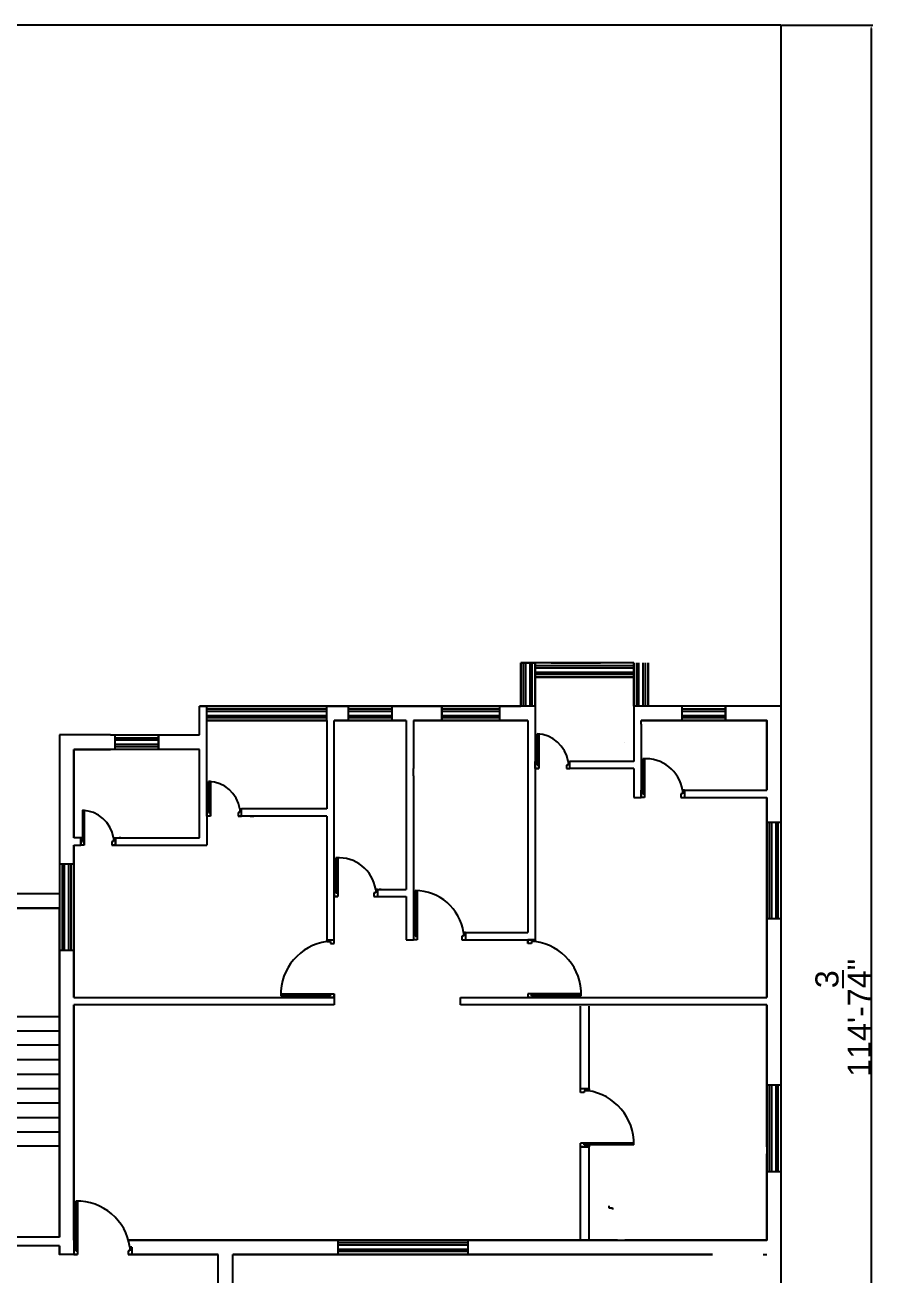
# Model space of a CAD drawing. Header units: inches. Extents: x 7 to 8291, y 3 to 1714.
# Drawn here: x 6344 to 6932, y 818 to 1684 of the extents above; entities that cross this region are included whole.
import ezdxf

# ---------------------------------------------------------------- set-up
doc = ezdxf.new("R2010")
doc.units = ezdxf.units.IN
doc.header["$MEASUREMENT"] = 0
doc.layers.add('doors', color=6, linetype='Continuous')
doc.layers.add('windows', color=40, linetype='Continuous')
doc.styles.get("Standard").update_dxf_attribs({"font": 'arial.ttf'})
doc.dimstyles.new('dim', dxfattribs={"dimtxt": 16, "dimasz": 2.5, "dimexe": 1.25, "dimexo": 0.625, "dimtad": 1, "dimlunit": 4, "dimtxsty": 'Standard', "dimcen": 2.5, "dimadec": 0, "dimazin": 0, "dimtfac": 1, "dimtmove": 0, "dimatfit": 3, "dimfxl": 1, "dimarcsym": 0})

# ---------------------------------------------------------------- blocks, each defined once
blk = doc.blocks.new('*D8')
at = {"color": 0, "lineweight": -2, "transparency": 16777216}
for p, q in [((6868.77, 1683.67), (6931.78, 1683.67)), ((6930.53, 1681.17), (6930.53, 310.3)), ((6868.77, 307.8), (6931.78, 307.8))]:
    blk.add_line(p, q, dxfattribs=at)
at = {"color": 0, "transparency": 16777216}
for points in [[(6930.12, 1681.17), (6930.95, 1681.17), (6930.53, 1683.67)], [(6930.12, 310.3), (6930.95, 310.3), (6930.53, 307.8)]]:
    blk.add_solid(points, dxfattribs=at)
at = {"layer": 'Defpoints', "color": 0, "transparency": 16777216}
for p in [(6868.14, 1683.67), (6868.14, 307.8), (6930.53, 307.8)]:
    blk.add_point(p, dxfattribs=at)
at = {"color": 0, "transparency": 16777216, "insert": (6911.07, 995.74), "char_height": 16, "attachment_point": 5, "rotation": 90}
blk.add_mtext('114\'-7{\\H1x;\\S3/4;}"', dxfattribs=at)

msp = doc.modelspace()

# ---------------------------------------------------------------- linework, layer by layer
for p, q in [((6222.958, 1683.672), (6868.144, 1683.672)), ((6868.144, 1191.769), (6868.144, 1683.672)), ((6868.144, 297.804), (6868.144, 1673.672)), ((6697.745, 1241.769), (6687.745, 1241.769)), ((6687.745, 1231.769), (6687.745, 1241.769)), ((6697.745, 1241.769), (6687.745, 1241.769)), ((6697.745, 1211.769), (6697.745, 1241.769)), ((6776.052, 1211.769), (6776.052, 1241.769)), ((6687.745, 1211.769), (6687.745, 1231.769)), ((6687.745, 1211.769), (6687.745, 1231.769)), ((6697.745, 1211.769), (6697.745, 1231.769)), ((6766.052, 1211.769), (6766.052, 1231.769)), ((6465.236, 1191.769), (6465.236, 1211.769)), ((6470.236, 1211.769), (6465.236, 1211.769)), ((6697.745, 1211.769), (6697.745, 1199.269)), ((6766.052, 1211.769), (6766.052, 1201.769)), ((6868.144, 1211.769), (6776.052, 1211.769)), ((6868.144, 1211.769), (6776.052, 1211.769)), ((6470.236, 1140.503), (6470.236, 1201.769)), ((6470.236, 1201.769), (6553.449, 1201.769)), ((6553.449, 1201.769), (6553.449, 1140.503)), ((6608.357, 1201.769), (6558.449, 1201.769)), ((6558.449, 1135.503), (6558.449, 1201.769)), ((6608.357, 1201.769), (6608.357, 1084.774)), ((6608.357, 1201.769), (6608.357, 1084.774)), ((6692.745, 1201.769), (6613.357, 1201.769)), ((6613.357, 1201.769), (6613.357, 1168.53)), ((6858.144, 1201.769), (6771.052, 1201.769)), ((6771.052, 1199.269), (6771.052, 1201.769)), ((6858.144, 1201.769), (6858.144, 1153.416)), ((6858.144, 1201.769), (6858.144, 1153.416)), ((6403.511, 1191.769), (6368.144, 1191.769)), ((6403.511, 1191.769), (6368.144, 1191.769)), ((6368.144, 1191.769), (6368.144, 1071.786)), ((6403.511, 1191.769), (6437.845, 1191.769)), ((6437.845, 1191.769), (6465.236, 1191.769)), ((6868.144, 831.786), (6868.144, 1191.769)), ((6868.144, 831.786), (6868.144, 1191.769)), ((6868.144, 831.786), (6868.144, 1191.769)), ((6868.144, 831.786), (6868.144, 1191.769)), ((6378.144, 1181.769), (6378.144, 1120.503)), ((6465.236, 1181.769), (6378.144, 1181.769)), ((6378.144, 1181.769), (6403.511, 1181.769)), ((6465.236, 1120.503), (6465.236, 1181.769)), ((6759.498, 1186.318), (6759.498, 1186.3)), ((6766.052, 1173.416), (6721.832, 1173.416)), ((6721.832, 1168.416), (6721.832, 1173.416)), ((6613.357, 1163.53), (6613.357, 1168.53)), ((6613.357, 1163.53), (6613.357, 1168.53)), ((6613.357, 1163.53), (6613.357, 1079.774)), ((6613.357, 1163.53), (6613.357, 1079.774)), ((6766.052, 1168.416), (6721.832, 1168.416)), ((6766.052, 1168.416), (6766.052, 1148.416)), ((6771.052, 1153.416), (6771.052, 1148.416)), ((6801.071, 1153.416), (6858.144, 1153.416)), ((6801.071, 1153.416), (6801.071, 1148.416)), ((6766.052, 1148.416), (6771.052, 1148.416)), ((6801.071, 1148.416), (6858.144, 1148.416)), ((6858.144, 1148.416), (6858.144, 1009.826)), ((6858.144, 1148.416), (6858.144, 1009.826)), ((6470.236, 1140.503), (6470.236, 1135.503)), ((6470.236, 1135.503), (6470.236, 1115.503)), ((6553.449, 1140.503), (6494.323, 1140.503)), ((6494.323, 1135.503), (6494.323, 1140.503)), ((6553.449, 1135.503), (6494.323, 1135.503)), ((6500.237, 1135.503), (6502.737, 1135.503)), ((6502.737, 1140.503), (6501.487, 1140.503)), ((6553.449, 1135.503), (6553.449, 1049.845)), ((6553.449, 1135.503), (6553.449, 1049.845)), ((6558.449, 1084.774), (6558.449, 1135.503)), ((6558.449, 1084.774), (6558.449, 1135.503)), ((6382.827, 1120.503), (6378.144, 1120.503)), ((6382.827, 1120.503), (6382.827, 1115.503)), ((6406.914, 1120.503), (6465.236, 1120.503)), ((6406.914, 1120.503), (6406.914, 1115.503)), ((6410.645, 1120.503), (6409.395, 1120.503)), ((6431.352, 1120.595), (6431.352, 1120.578)), ((6378.144, 1115.503), (6378.144, 1009.826)), ((6378.144, 1115.503), (6382.827, 1115.503)), ((6406.914, 1115.503), (6465.236, 1115.503)), ((6406.914, 1115.503), (6470.236, 1115.503)), ((6408.145, 1115.503), (6410.645, 1115.503)), ((6558.449, 1084.774), (6558.449, 1079.774)), ((6588.469, 1084.774), (6608.357, 1084.774)), ((6588.469, 1084.774), (6588.469, 1079.774)), ((6590.95, 1084.774), (6589.7, 1084.774)), ((6590.95, 1084.774), (6589.7, 1084.774)), ((6558.449, 1049.845), (6558.449, 1079.774)), ((6558.449, 1049.845), (6558.449, 1079.774)), ((6588.45, 1079.774), (6590.95, 1079.774)), ((6588.45, 1079.774), (6590.95, 1079.774)), ((6588.469, 1079.774), (6608.357, 1079.774)), ((6588.469, 1079.774), (6608.357, 1079.774)), ((6608.357, 1079.774), (6608.357, 1049.84)), ((6608.357, 1079.774), (6608.357, 1049.84)), ((6613.357, 1079.774), (6613.357, 1049.84)), ((6211.823, 1071.786), (6368.144, 1071.786)), ((6211.823, 1071.786), (6368.118, 1071.786)), ((6367.823, 1071.786), (6223.823, 1071.786)), ((6553.449, 1049.845), (6558.449, 1049.845)), ((6608.357, 1049.84), (6613.357, 1049.84)), ((6608.357, 1049.84), (6613.357, 1049.84)), ((6613.357, 1054.84), (6613.357, 1049.84)), ((6649.377, 1054.84), (6692.745, 1054.84)), ((6649.377, 1054.84), (6692.745, 1054.84)), ((6649.377, 1054.84), (6649.377, 1049.84)), ((6649.377, 1049.84), (6692.745, 1049.84)), ((6649.377, 1049.84), (6692.745, 1049.84)), ((6692.745, 1049.84), (6697.745, 1049.84)), ((6858.144, 1017.091), (6858.144, 1009.826)), ((6378.144, 1009.826), (6465.236, 1009.826)), ((6378.144, 1004.826), (6378.144, 841.769)), ((6378.144, 1004.826), (6378.144, 841.769)), ((6553.449, 1004.826), (6378.144, 1004.826)), ((6465.236, 1009.826), (6553.449, 1009.826)), ((6558.449, 1009.826), (6553.449, 1009.826)), ((6558.449, 1004.826), (6553.449, 1004.826)), ((6558.449, 1009.826), (6558.449, 1004.826)), ((6645.946, 1004.826), (6645.946, 1009.826)), ((6645.946, 1009.826), (6692.745, 1009.826)), ((6645.946, 1004.826), (6645.946, 1009.826)), ((6645.946, 1007.326), (6645.946, 1007.326)), ((6645.946, 1007.326), (6645.946, 1007.326)), ((6858.144, 1004.826), (6645.946, 1004.826)), ((6858.144, 1004.826), (6645.946, 1004.826)), ((6697.745, 1009.826), (6692.745, 1009.826)), ((6697.745, 1009.826), (6858.144, 1009.826)), ((6858.144, 1004.826), (6858.144, 906.472)), ((6858.144, 1004.826), (6858.144, 841.786)), ((6858.144, 1003.826), (6858.144, 1004.826)), ((6212.144, 996.786), (6368.144, 996.786)), ((6729.152, 943.991), (6729.152, 1003.826)), ((6735.152, 945.09), (6735.152, 1003.826)), ((6293.144, 986.786), (6368.144, 986.786)), ((6368.144, 976.786), (6293.144, 976.786)), ((6293.144, 966.786), (6368.144, 966.786)), ((6293.144, 956.786), (6368.144, 956.786)), ((6293.144, 946.786), (6368.144, 946.786)), ((6368.144, 843.786), (6368.144, 951.786)), ((6368.144, 843.786), (6368.144, 951.786)), ((6368.144, 843.786), (6368.144, 951.786)), ((6368.144, 843.786), (6368.144, 951.786)), ((6368.144, 843.786), (6368.144, 951.786)), ((6368.144, 843.786), (6368.144, 951.786)), ((6368.144, 843.786), (6368.144, 951.786)), ((6368.144, 843.786), (6368.144, 951.786)), ((6293.144, 936.786), (6368.144, 936.786)), ((6293.144, 926.786), (6368.144, 926.786)), ((6293.144, 916.786), (6368.144, 916.786)), ((6368.144, 906.786), (6368.144, 843.786)), ((6368.144, 906.786), (6368.144, 843.786)), ((6368.144, 906.786), (6368.144, 843.786)), ((6368.144, 906.786), (6368.144, 843.786)), ((6729.152, 841.786), (6729.152, 906.472)), ((6729.152, 841.786), (6729.152, 906.472)), ((6735.152, 841.786), (6735.152, 906.472)), ((6858.144, 901.472), (6858.144, 841.769)), ((6378.144, 841.769), (6378.144, 831.786)), ((6378.144, 841.769), (6378.144, 831.786)), ((6415.868, 841.786), (6754.79, 841.786)), ((6415.868, 841.786), (6531.095, 841.786)), ((6415.873, 841.769), (6754.79, 841.769)), ((6441.095, 841.786), (6441.095, 841.769)), ((6471.095, 841.786), (6471.095, 841.769)), ((6501.095, 841.786), (6501.095, 841.769)), ((6531.095, 841.786), (6531.095, 841.769)), ((6735.152, 841.786), (6729.152, 841.786)), ((6754.79, 841.769), (6759.79, 841.786)), ((6759.79, 841.786), (6820.42, 841.786)), ((6759.79, 841.786), (6819.374, 841.786)), ((6786.144, 841.769), (6820.415, 841.769)), ((6819.374, 841.786), (6858.144, 841.786)), ((6868.144, 841.786), (6868.144, 841.769)), ((6868.144, 841.786), (6868.144, 841.769)), ((6368.144, 831.786), (6368.144, 837.786)), ((6368.144, 837.786), (6368.144, 831.786)), ((6368.144, 831.786), (6368.144, 837.786)), ((6368.144, 831.786), (6368.144, 837.786)), ((6368.144, 837.786), (6368.144, 831.786)), ((6368.144, 831.786), (6368.144, 837.786)), ((6368.144, 831.786), (6368.144, 837.786)), ((6368.144, 837.786), (6368.144, 831.786)), ((6368.144, 831.786), (6368.144, 837.786)), ((6368.144, 831.786), (6368.144, 837.786)), ((6368.144, 837.786), (6368.144, 831.786)), ((6368.144, 831.786), (6368.144, 837.786)), ((6378.144, 831.786), (6368.144, 831.786)), ((6378.144, 831.786), (6368.144, 831.786)), ((6378.144, 831.786), (6368.144, 831.786)), ((6378.144, 831.786), (6368.144, 831.786)), ((6415.664, 831.786), (6478.144, 831.786)), ((6478.144, 831.786), (6415.664, 831.786)), ((6415.664, 831.786), (6478.144, 831.786)), ((6415.664, 831.786), (6478.144, 831.786)), ((6478.144, 831.786), (6415.664, 831.786)), ((6415.664, 831.786), (6478.144, 831.786)), ((6415.664, 831.786), (6478.144, 831.786)), ((6478.144, 831.786), (6415.664, 831.786)), ((6415.664, 831.786), (6478.144, 831.786)), ((6415.664, 831.786), (6478.144, 831.786)), ((6478.144, 831.786), (6415.664, 831.786)), ((6415.664, 831.786), (6478.144, 831.786)), ((6478.144, 687.786), (6478.144, 831.786)), ((6488.144, 687.786), (6488.144, 831.786)), ((6488.144, 831.786), (6820.624, 831.786)), ((6488.144, 831.786), (6820.624, 831.786)), ((6488.144, 831.786), (6820.624, 831.786)), ((6488.144, 831.786), (6820.624, 831.786)), ((6855.644, 831.786), (6858.144, 831.786)), ((6855.644, 831.786), (6858.144, 831.786)), ((6855.644, 831.786), (6858.144, 831.786)), ((6855.644, 831.786), (6858.144, 831.786)), ((6855.644, 831.786), (6858.144, 831.786)), ((6855.644, 831.786), (6858.144, 831.786)), ((6855.644, 831.786), (6858.144, 831.786)), ((6855.644, 831.786), (6858.144, 831.786)), ((6868.144, 687.786), (6868.144, 831.786))]:
    msp.add_line(p, q)
for points in [[(6465.236, 1211.769), (6687.745, 1211.769)], [(6687.745, 1211.769), (6465.236, 1211.769)], [(6687.745, 1211.769), (6465.236, 1211.769)], [(6687.745, 1211.769), (6465.236, 1211.769)], [(6687.745, 1211.769), (6470.236, 1211.769)], [(6687.745, 1211.769), (6470.236, 1211.769)], [(6687.745, 1211.769), (6470.236, 1211.769)], [(6687.745, 1211.769), (6470.236, 1211.769)], [(6868.144, 1081.786), (6868.144, 1211.769), (6776.052, 1211.769)], [(6868.144, 1081.786), (6868.144, 1211.769), (6776.052, 1211.769)], [(6608.357, 1201.769), (6558.449, 1201.769)], [(6558.449, 1201.769), (6608.357, 1201.769)], [(6608.357, 1201.769), (6558.449, 1201.769)], [(6692.745, 1201.769), (6613.357, 1201.769)], [(6613.357, 1201.769), (6692.745, 1201.769)], [(6692.745, 1201.769), (6613.357, 1201.769)], [(6692.745, 1201.769), (6692.745, 1163.53)], [(6697.745, 1199.269), (6697.745, 1148.416)], [(6766.052, 1201.769), (6766.052, 1173.416)], [(6858.144, 1153.416), (6858.144, 1201.769), (6771.052, 1201.769)], [(6771.052, 1201.769), (6858.144, 1201.769), (6858.144, 1153.416)], [(6858.144, 1153.416), (6858.144, 1201.769), (6771.052, 1201.769)], [(6858.144, 1153.416), (6858.144, 1201.769), (6771.052, 1201.769)], [(6858.144, 1153.416), (6858.144, 1201.769), (6771.052, 1201.769)], [(6771.052, 1199.269), (6771.052, 1148.416)], [(6378.144, 1181.769), (6378.144, 1120.503)], [(6378.144, 1120.503), (6378.144, 1181.769)], [(6378.144, 1181.769), (6378.144, 1120.503)], [(6692.745, 1163.53), (6692.745, 1054.84)], [(6692.745, 1163.53), (6692.745, 1054.84)], [(6697.745, 1148.416), (6697.745, 1049.84)], [(6697.745, 1148.416), (6697.745, 1049.84)], [(6858.144, 1009.826), (6858.144, 1148.416)], [(6858.144, 1148.416), (6858.144, 1009.826)], [(6858.144, 1009.826), (6858.144, 1148.416)], [(6378.144, 1115.503), (6378.144, 1009.826)], [(6378.144, 1009.826), (6378.144, 1115.503)], [(6378.144, 1115.503), (6378.144, 1009.826)], [(6214.502, 1081.786), (6368.144, 1081.786)], [(6368.144, 843.786), (6368.144, 1071.786)], [(6368.144, 843.786), (6368.144, 1071.786)], [(6368.144, 843.786), (6368.144, 1071.786)], [(6368.144, 843.786), (6368.144, 1071.786)], [(6378.144, 841.786), (6378.144, 1004.826)], [(6378.144, 1004.826), (6378.144, 896.786)], [(6378.144, 1004.826), (6378.144, 841.769)], [(6378.144, 841.786), (6378.144, 1004.826)], [(6858.144, 1004.826), (6858.144, 906.472)], [(6858.144, 906.472), (6858.144, 1004.826)], [(6858.144, 1004.826), (6858.144, 906.472)], [(6858.144, 901.472), (6858.144, 841.786), (6759.79, 841.786)], [(6858.144, 841.769), (6858.144, 901.472)], [(6858.144, 901.472), (6858.144, 841.786)], [(6368.144, 843.786), (6318.761, 843.786)], [(6754.79, 841.786), (6415.868, 841.786)], [(6754.79, 841.786), (6415.868, 841.786)], [(6415.873, 841.769), (6754.79, 841.769)], [(6820.42, 841.786), (6759.79, 841.786)], [(6786.144, 841.769), (6820.415, 841.769)], [(6368.144, 837.786), (6317.511, 837.786)], [(6380.644, 831.786), (6368.144, 831.786), (6368.144, 837.786)], [(6380.644, 831.786), (6368.144, 831.786), (6368.144, 837.786)], [(6368.144, 831.786), (6368.144, 837.786)], [(6368.144, 831.786), (6368.144, 837.786)], [(6380.644, 831.786), (6368.144, 831.786), (6368.144, 837.786)], [(6380.644, 831.786), (6368.144, 831.786), (6368.144, 837.786)], [(6368.144, 831.786), (6368.144, 837.786)], [(6368.144, 831.786), (6368.144, 837.786)], [(6380.644, 831.786), (6368.144, 831.786), (6368.144, 837.786)], [(6380.644, 831.786), (6368.144, 831.786), (6368.144, 837.786)], [(6368.144, 831.786), (6368.144, 837.786)], [(6368.144, 831.786), (6368.144, 837.786)], [(6380.644, 831.786), (6368.144, 831.786), (6368.144, 837.786)], [(6380.644, 831.786), (6368.144, 831.786), (6368.144, 837.786)], [(6368.144, 831.786), (6368.144, 837.786)], [(6368.144, 831.786), (6368.144, 837.786)], [(6478.144, 831.786), (6415.664, 831.786)], [(6478.144, 831.786), (6415.664, 831.786)], [(6478.144, 831.786), (6415.664, 831.786)], [(6478.144, 831.786), (6415.664, 831.786)], [(6478.144, 831.786), (6415.664, 831.786)], [(6478.144, 831.786), (6415.664, 831.786)], [(6478.144, 831.786), (6415.664, 831.786)], [(6478.144, 831.786), (6415.664, 831.786)], [(6478.144, 831.786), (6415.664, 831.786)], [(6478.144, 831.786), (6415.664, 831.786)], [(6478.144, 831.786), (6415.664, 831.786)], [(6478.144, 831.786), (6415.664, 831.786)], [(6478.144, 831.786), (6415.664, 831.786)], [(6478.144, 831.786), (6415.664, 831.786)], [(6478.144, 831.786), (6415.664, 831.786)], [(6478.144, 831.786), (6415.664, 831.786)], [(6820.624, 831.786), (6488.144, 831.786)], [(6820.624, 831.786), (6488.144, 831.786)], [(6820.624, 831.786), (6488.144, 831.786)], [(6820.624, 831.786), (6488.144, 831.786)]]:
    msp.add_lwpolyline(points)
msp.add_lwpolyline([(6368.144, 906.786), (6212.144, 906.786), (6212.144, 1071.786), (6368.144, 1071.786)], close=True)
msp.add_arc((6822.144, 841.769), 36, 179.972144, 180)
at = {"layer": 'doors', "color": 215, "true_color": 0xa953a0}
for p, q in [((6698.995, 1192.471), (6698.995, 1170.916)), ((6698.995, 1192.471), (6698.995, 1170.916)), ((6700.245, 1192.39), (6700.245, 1168.416)), ((6700.245, 1192.373), (6700.245, 1168.416)), ((6698.995, 1173.416), (6697.745, 1173.416)), ((6698.995, 1170.916), (6700.245, 1170.916)), ((6698.995, 1170.916), (6700.245, 1170.916)), ((6719.332, 1170.916), (6719.332, 1168.416)), ((6720.582, 1170.916), (6719.332, 1170.916)), ((6720.582, 1173.416), (6721.832, 1173.416)), ((6720.582, 1173.416), (6720.582, 1170.916)), ((6721.832, 1168.416), (6721.832, 1173.416)), ((6772.302, 1175.228), (6772.302, 1150.916)), ((6772.302, 1172.471), (6772.302, 1150.916)), ((6773.552, 1175.294), (6773.552, 1148.416)), ((6773.552, 1172.373), (6773.552, 1148.416)), ((6697.745, 1168.416), (6700.245, 1168.416)), ((6700.245, 1168.416), (6697.745, 1168.416)), ((6697.745, 1168.416), (6700.245, 1168.416)), ((6719.332, 1168.416), (6721.832, 1168.416)), ((6719.332, 1168.416), (6721.832, 1168.416)), ((6472.736, 1159.476), (6471.486, 1159.557)), ((6471.486, 1159.557), (6471.486, 1140.503)), ((6472.736, 1135.503), (6472.736, 1159.476)), ((6771.052, 1153.416), (6772.302, 1153.416)), ((6772.302, 1153.416), (6771.052, 1153.416)), ((6771.052, 1148.416), (6771.052, 1153.416)), ((6771.052, 1153.416), (6771.052, 1148.416)), ((6799.821, 1153.416), (6799.821, 1150.916)), ((6801.071, 1153.416), (6799.821, 1153.416)), ((6799.821, 1153.416), (6799.821, 1150.916)), ((6801.071, 1153.416), (6801.071, 1148.416)), ((6773.552, 1148.416), (6771.052, 1148.416)), ((6772.302, 1150.916), (6773.552, 1150.916)), ((6772.302, 1150.916), (6773.552, 1150.916)), ((6798.571, 1150.916), (6798.571, 1148.416)), ((6799.821, 1150.916), (6798.571, 1150.916)), ((6798.571, 1150.916), (6798.571, 1148.416)), ((6798.571, 1148.416), (6801.071, 1148.416)), ((6385.327, 1139.476), (6384.077, 1139.557)), ((6384.077, 1139.557), (6384.077, 1120.503)), ((6385.327, 1115.503), (6385.327, 1139.476)), ((6470.236, 1135.503), (6470.236, 1140.503)), ((6470.236, 1140.503), (6471.486, 1140.503)), ((6472.736, 1135.503), (6470.236, 1135.503)), ((6471.486, 1140.503), (6471.486, 1138.003)), ((6471.486, 1138.003), (6472.736, 1138.003)), ((6472.736, 1138.003), (6472.736, 1135.503)), ((6491.823, 1138.003), (6491.823, 1135.503)), ((6493.073, 1138.003), (6491.823, 1138.003)), ((6491.823, 1135.503), (6494.323, 1135.503)), ((6493.073, 1140.503), (6494.323, 1140.503)), ((6493.073, 1140.503), (6493.073, 1138.003)), ((6494.323, 1135.503), (6494.323, 1140.503)), ((6382.827, 1115.503), (6382.827, 1120.503)), ((6382.827, 1120.503), (6384.077, 1120.503)), ((6384.077, 1120.503), (6384.077, 1118.003)), ((6384.077, 1118.003), (6385.327, 1118.003)), ((6385.327, 1118.003), (6385.327, 1115.503)), ((6404.414, 1118.003), (6404.414, 1115.503)), ((6405.664, 1118.003), (6404.414, 1118.003)), ((6405.664, 1120.503), (6406.914, 1120.503)), ((6405.664, 1120.503), (6405.664, 1118.003)), ((6406.914, 1115.503), (6406.914, 1120.503)), ((6385.327, 1115.503), (6382.827, 1115.503)), ((6404.414, 1115.503), (6406.914, 1115.503)), ((6559.699, 1106.586), (6559.699, 1082.274)), ((6559.699, 1106.586), (6559.699, 1082.274)), ((6560.949, 1106.652), (6560.949, 1079.774)), ((6560.949, 1106.652), (6560.949, 1079.774)), ((6558.449, 1084.774), (6558.449, 1079.774)), ((6558.449, 1084.774), (6558.449, 1079.774)), ((6587.219, 1084.774), (6587.219, 1082.274)), ((6588.469, 1084.774), (6587.219, 1084.774)), ((6587.219, 1084.774), (6587.219, 1082.274)), ((6587.219, 1084.774), (6587.219, 1082.274)), ((6587.219, 1084.774), (6587.219, 1082.274)), ((6588.469, 1084.774), (6588.469, 1079.774)), ((6588.469, 1084.774), (6588.469, 1079.774)), ((6614.607, 1084.003), (6614.607, 1052.34)), ((6614.607, 1084.003), (6614.607, 1052.34)), ((6615.857, 1083.967), (6615.857, 1049.84)), ((6615.857, 1083.967), (6615.857, 1049.84)), ((6560.949, 1079.774), (6558.449, 1079.774)), ((6560.949, 1079.774), (6558.449, 1079.774)), ((6559.699, 1082.274), (6560.949, 1082.274)), ((6559.699, 1082.274), (6560.949, 1082.274)), ((6559.699, 1082.274), (6560.949, 1082.274)), ((6559.699, 1082.274), (6560.949, 1082.274)), ((6559.699, 1082.274), (6560.949, 1082.274)), ((6559.699, 1082.274), (6560.949, 1082.274)), ((6585.969, 1082.274), (6585.969, 1079.774)), ((6587.219, 1082.274), (6585.969, 1082.274)), ((6585.969, 1082.274), (6585.969, 1079.774)), ((6585.969, 1082.274), (6585.969, 1079.774)), ((6587.219, 1082.274), (6585.969, 1082.274)), ((6585.969, 1082.274), (6585.969, 1079.774)), ((6585.969, 1079.774), (6588.469, 1079.774)), ((6553.449, 1049.845), (6553.449, 1048.595)), ((6553.449, 1049.845), (6558.449, 1049.845)), ((6553.449, 1049.845), (6553.449, 1048.595)), ((6553.449, 1049.845), (6558.449, 1049.845)), ((6553.449, 1048.595), (6555.949, 1048.595)), ((6553.449, 1048.595), (6555.949, 1048.595)), ((6555.949, 1048.595), (6555.949, 1047.345)), ((6555.949, 1048.595), (6555.949, 1047.345)), ((6558.449, 1047.345), (6558.449, 1049.845)), ((6558.449, 1047.345), (6558.449, 1049.845)), ((6613.357, 1054.84), (6613.357, 1049.84)), ((6613.357, 1054.84), (6613.357, 1049.84)), ((6615.857, 1049.84), (6613.357, 1049.84)), ((6615.857, 1049.84), (6613.357, 1049.84)), ((6614.607, 1052.34), (6615.857, 1052.34)), ((6614.607, 1052.34), (6615.857, 1052.34)), ((6646.877, 1052.34), (6646.877, 1049.84)), ((6648.127, 1052.34), (6646.877, 1052.34)), ((6646.877, 1052.34), (6646.877, 1049.84)), ((6646.877, 1052.34), (6646.877, 1049.84)), ((6648.127, 1052.34), (6646.877, 1052.34)), ((6646.877, 1052.34), (6646.877, 1049.84)), ((6646.877, 1049.84), (6649.377, 1049.84)), ((6646.877, 1049.84), (6649.377, 1049.84)), ((6648.127, 1054.84), (6648.127, 1052.34)), ((6649.377, 1054.84), (6648.127, 1054.84)), ((6648.127, 1054.84), (6648.127, 1052.34)), ((6648.127, 1054.84), (6648.127, 1052.34)), ((6649.377, 1054.84), (6648.127, 1054.84)), ((6648.127, 1054.84), (6648.127, 1052.34)), ((6649.377, 1054.84), (6649.377, 1049.84)), ((6649.377, 1054.84), (6649.377, 1049.84)), ((6697.745, 1049.845), (6692.745, 1049.845)), ((6692.745, 1047.345), (6692.745, 1049.845)), ((6697.745, 1049.845), (6692.745, 1049.845)), ((6692.745, 1047.345), (6692.745, 1049.845)), ((6697.745, 1048.595), (6695.245, 1048.595)), ((6695.245, 1048.595), (6695.245, 1047.345)), ((6697.745, 1048.595), (6695.245, 1048.595)), ((6695.245, 1048.595), (6695.245, 1047.345)), ((6697.745, 1049.845), (6697.745, 1048.595)), ((6697.745, 1049.845), (6697.745, 1048.595)), ((6555.949, 1047.345), (6558.449, 1047.345)), ((6555.949, 1047.345), (6558.449, 1047.345)), ((6695.245, 1047.345), (6692.745, 1047.345)), ((6695.245, 1047.345), (6692.745, 1047.345)), ((6521.502, 1011.076), (6555.949, 1011.076)), ((6521.525, 1012.326), (6558.449, 1012.326)), ((6529.698, 1012.326), (6558.449, 1012.326)), ((6529.734, 1011.076), (6555.949, 1011.076)), ((6553.449, 1009.826), (6558.449, 1009.826)), ((6555.949, 1011.076), (6555.949, 1012.326)), ((6555.949, 1011.076), (6555.949, 1012.326)), ((6558.449, 1012.326), (6558.449, 1009.826)), ((6721.496, 1012.326), (6692.745, 1012.326)), ((6729.669, 1012.326), (6692.745, 1012.326)), ((6692.745, 1012.326), (6692.745, 1009.826)), ((6697.745, 1009.826), (6692.745, 1009.826)), ((6695.245, 1011.076), (6695.245, 1012.326)), ((6695.245, 1011.076), (6695.245, 1012.326)), ((6721.46, 1011.076), (6695.245, 1011.076)), ((6729.692, 1011.076), (6695.245, 1011.076)), ((6735.152, 946.491), (6729.152, 946.491)), ((6729.152, 943.991), (6729.152, 946.491)), ((6734.152, 945.241), (6731.652, 945.241)), ((6731.652, 945.241), (6731.652, 943.991)), ((6735.113, 946.491), (6735.113, 945.241)), ((6731.652, 943.991), (6729.152, 943.991)), ((6757.903, 908.972), (6729.152, 908.972)), ((6766.076, 908.972), (6729.152, 908.972)), ((6729.152, 906.472), (6729.152, 908.972)), ((6734.152, 906.472), (6729.152, 906.472)), ((6729.152, 906.472), (6734.152, 906.472)), ((6735.168, 906.472), (6729.152, 906.472)), ((6731.652, 907.722), (6731.652, 908.972)), ((6731.652, 907.722), (6731.652, 908.972)), ((6757.867, 907.722), (6731.652, 907.722)), ((6766.098, 907.722), (6731.652, 907.722)), ((6735.168, 907.722), (6735.168, 906.472)), ((6735.168, 906.472), (6735.168, 907.722)), ((6379.394, 868.733), (6379.394, 834.286)), ((6380.644, 868.71), (6380.644, 831.786)), ((6748.811, 865.394), (6748.811, 864.144)), ((6748.811, 864.144), (6751.311, 864.144)), ((6751.311, 864.144), (6751.311, 862.894)), ((6378.144, 836.786), (6378.144, 831.786)), ((6378.144, 836.786), (6378.144, 831.786)), ((6378.144, 836.786), (6378.144, 831.786)), ((6378.144, 836.786), (6378.144, 831.786)), ((6380.644, 831.786), (6378.144, 831.786)), ((6379.394, 834.286), (6380.644, 834.286)), ((6415.664, 834.286), (6415.664, 831.786)), ((6416.914, 834.286), (6415.664, 834.286)), ((6415.664, 831.786), (6418.164, 831.786)), ((6416.914, 836.786), (6416.914, 834.286)), ((6418.164, 836.786), (6416.914, 836.786)), ((6418.164, 836.786), (6418.164, 831.786))]:
    msp.add_line(p, q, dxfattribs=at)
at = {"layer": 'doors'}
for p, q in [((6697.745, 1173.416), (6698.995, 1173.416)), ((6697.745, 1168.416), (6697.745, 1173.416)), ((6697.745, 1173.416), (6698.995, 1173.416)), ((6697.745, 1168.416), (6697.745, 1173.416)), ((6471.486, 1159.557), (6471.486, 1138.003)), ((6471.486, 1159.557), (6471.486, 1138.003)), ((6472.736, 1159.476), (6472.736, 1135.503)), ((6472.736, 1159.46), (6472.736, 1135.503)), ((6384.077, 1139.557), (6384.077, 1118.003)), ((6384.077, 1139.557), (6384.077, 1118.003)), ((6385.327, 1139.476), (6385.327, 1115.503)), ((6385.327, 1139.46), (6385.327, 1115.503)), ((6470.236, 1140.503), (6471.486, 1140.503)), ((6470.236, 1135.503), (6470.236, 1140.503)), ((6470.236, 1140.503), (6471.486, 1140.503)), ((6471.486, 1140.503), (6470.236, 1140.503)), ((6470.236, 1135.503), (6470.236, 1140.503)), ((6471.486, 1138.003), (6472.736, 1138.003)), ((6471.486, 1138.003), (6472.736, 1138.003)), ((6494.323, 1135.503), (6491.823, 1135.503)), ((6382.827, 1120.503), (6384.077, 1120.503)), ((6382.827, 1115.503), (6382.827, 1120.503)), ((6382.827, 1120.503), (6384.077, 1120.503)), ((6384.077, 1120.503), (6382.827, 1120.503)), ((6382.827, 1115.503), (6382.827, 1120.503)), ((6384.077, 1118.003), (6385.327, 1118.003)), ((6384.077, 1118.003), (6385.327, 1118.003)), ((6406.914, 1115.503), (6404.414, 1115.503)), ((6559.699, 1103.829), (6559.699, 1082.274)), ((6559.699, 1103.829), (6559.699, 1082.274)), ((6559.699, 1103.829), (6559.699, 1082.274)), ((6559.699, 1103.829), (6559.699, 1082.274)), ((6560.949, 1103.748), (6560.949, 1079.774)), ((6560.949, 1103.748), (6560.949, 1079.774)), ((6560.949, 1103.731), (6560.949, 1079.774)), ((6560.949, 1103.731), (6560.949, 1079.774)), ((6558.449, 1084.774), (6559.699, 1084.774)), ((6558.449, 1079.774), (6558.449, 1084.774)), ((6558.449, 1084.774), (6559.699, 1084.774)), ((6559.699, 1084.774), (6558.449, 1084.774)), ((6558.449, 1079.774), (6558.449, 1084.774)), ((6558.449, 1084.774), (6559.699, 1084.774)), ((6558.449, 1079.774), (6558.449, 1084.774)), ((6558.449, 1084.774), (6559.699, 1084.774)), ((6559.699, 1084.774), (6558.449, 1084.774)), ((6558.449, 1079.774), (6558.449, 1084.774)), ((6558.449, 1079.774), (6560.949, 1079.774)), ((6560.949, 1079.774), (6558.449, 1079.774)), ((6558.449, 1079.774), (6560.949, 1079.774)), ((6558.449, 1079.774), (6560.949, 1079.774)), ((6560.949, 1079.774), (6558.449, 1079.774)), ((6558.449, 1079.774), (6560.949, 1079.774)), ((6613.357, 1054.84), (6614.607, 1054.84)), ((6613.357, 1054.84), (6614.607, 1054.84)), ((6553.449, 1011.076), (6553.449, 1009.826)), ((6553.449, 1009.826), (6553.449, 1011.076)), ((6558.449, 1009.826), (6553.449, 1009.826)), ((6558.449, 1009.826), (6558.449, 1012.326)), ((6558.449, 1012.326), (6558.449, 1009.826)), ((6692.745, 1012.326), (6692.745, 1009.826)), ((6692.745, 1009.826), (6697.745, 1009.826)), ((6378.144, 831.786), (6380.644, 831.786)), ((6378.144, 831.786), (6380.644, 831.786))]:
    msp.add_line(p, q, dxfattribs=at)
at = {"layer": 'doors', "color": 215, "true_color": 0xa953a0}
for points in [[(6772.302, 1153.416), (6771.052, 1153.416)], [(6559.699, 1084.774), (6558.449, 1084.774)], [(6559.699, 1084.774), (6558.449, 1084.774)], [(6614.607, 1054.84), (6613.357, 1054.84)], [(6614.607, 1054.84), (6613.357, 1054.84)], [(6692.745, 1049.845), (6692.745, 1047.9)], [(6692.745, 1049.845), (6692.745, 1047.9)], [(6553.449, 1011.076), (6553.449, 1009.826)], [(6697.745, 1011.076), (6697.745, 1009.826)], [(6697.745, 1011.076), (6697.745, 1009.826)], [(6735.168, 907.722), (6735.168, 906.472)], [(6379.394, 836.786), (6378.144, 836.786)]]:
    msp.add_lwpolyline(points, dxfattribs=at)
at = {"layer": 'doors'}
msp.add_lwpolyline([(6692.745, 1012.326), (6692.745, 1009.826)], dxfattribs=at)
at = {"layer": 'doors', "color": 215, "true_color": 0xa953a0}
for centre, radius, start, end in [((6698.149, 1169.757), 22.73, 9.265473, 87.865723), ((6774.278, 1149.455), 25.849, 8.815585, 94.384909), ((6470.64, 1136.843), 22.73, 9.265473, 87.865723), ((6383.23, 1116.843), 22.73, 9.265473, 87.865723), ((6561.675, 1080.813), 25.849, 8.815585, 94.384909), ((6561.675, 1080.813), 25.849, 8.815585, 94.384909), ((6614.253, 1049.751), 34.254, 8.544757, 89.407151), ((6614.253, 1049.751), 34.254, 8.544757, 89.407151), ((6558.511, 1011.925), 37.018, 97.858904, 181.314978), ((6692.684, 1011.925), 37.018, 358.685022, 82.141096), ((6729.09, 908.571), 37.018, 358.685022, 82.141096), ((6380.243, 831.724), 37.018, 7.858904, 91.314978)]:
    msp.add_arc(centre, radius, start, end, dxfattribs=at)
at = {"layer": 'windows'}
for p, q in [((6687.745, 1231.769), (6687.745, 1241.769)), ((6687.745, 1222.78), (6687.745, 1241.769)), ((6687.745, 1241.769), (6687.745, 1211.769)), ((6687.745, 1241.769), (6687.745, 1211.769)), ((6697.745, 1229.269), (6697.745, 1241.769)), ((6766.052, 1241.769), (6697.745, 1241.769)), ((6766.052, 1241.769), (6697.745, 1241.769)), ((6697.745, 1241.769), (6697.745, 1211.769)), ((6708.757, 1241.769), (6743.092, 1241.769)), ((6766.052, 1222.78), (6766.052, 1241.769)), ((6766.052, 1241.769), (6766.052, 1211.769)), ((6766.052, 1241.769), (6766.052, 1211.769)), ((6776.052, 1241.769), (6776.052, 1211.769)), ((6766.052, 1231.769), (6697.745, 1231.769)), ((6496.683, 1211.769), (6531.018, 1211.769)), ((6598.362, 1211.769), (6598.362, 1201.769)), ((6624.265, 1211.769), (6658.6, 1211.769)), ((6633.052, 1211.769), (6633.052, 1201.769)), ((6697.745, 1211.769), (6687.745, 1211.769)), ((6776.052, 1211.769), (6766.052, 1211.769)), ((6829.552, 1201.769), (6829.552, 1211.769)), ((6553.449, 1201.769), (6470.236, 1201.769)), ((6403.511, 1191.769), (6437.845, 1191.769)), ((6436.691, 1181.769), (6436.691, 1191.769)), ((6378.144, 1102.326), (6368.144, 1102.326)), ((6378.144, 1102.326), (6368.144, 1102.326)), ((6378.144, 1042.326), (6368.144, 1042.326)), ((6378.144, 1042.326), (6368.144, 1042.326)), ((6561.095, 841.786), (6561.095, 841.769))]:
    msp.add_line(p, q, dxfattribs=at)
at = {"layer": 'windows', "color": 31, "true_color": 0xfecc66}
for p, q in [((6687.745, 1241.769), (6687.745, 1231.769)), ((6687.745, 1241.769), (6697.745, 1241.769)), ((6697.745, 1231.769), (6697.745, 1241.769)), ((6470.236, 1201.769), (6470.236, 1211.769)), ((6553.449, 1201.769), (6553.449, 1211.769)), ((6568.362, 1201.769), (6568.362, 1211.769)), ((6598.362, 1211.769), (6598.362, 1201.769)), ((6633.052, 1201.769), (6633.052, 1211.769)), ((6673.05, 1211.769), (6673.05, 1201.769)), ((6697.745, 1211.769), (6687.745, 1211.769)), ((6776.052, 1211.769), (6766.052, 1211.769)), ((6799.552, 1201.769), (6799.552, 1211.769)), ((6829.552, 1211.769), (6829.552, 1201.769)), ((6406.691, 1181.769), (6406.691, 1191.769)), ((6436.691, 1191.769), (6436.691, 1181.769)), ((6858.144, 1131.303), (6868.144, 1131.303)), ((6858.144, 1064.581), (6868.144, 1064.581)), ((6858.144, 949.307), (6868.144, 949.307)), ((6858.144, 889.307), (6868.144, 889.307)), ((6561.095, 841.786), (6561.095, 831.786)), ((6651.095, 841.786), (6651.095, 831.786))]:
    msp.add_line(p, q, dxfattribs=at)
for points in [[(6689.745, 1211.769), (6689.745, 1241.769)], [(6691.245, 1211.769), (6691.245, 1241.769)], [(6694.245, 1211.769), (6694.245, 1241.769)], [(6695.745, 1211.769), (6695.745, 1241.769)], [(6697.745, 1239.769), (6766.052, 1239.769)], [(6768.052, 1211.769), (6768.052, 1241.769)], [(6769.552, 1211.769), (6769.552, 1241.769)], [(6772.552, 1211.769), (6772.552, 1241.769)], [(6774.052, 1211.769), (6774.052, 1241.769)], [(6697.745, 1238.269), (6766.052, 1238.269)], [(6697.745, 1235.269), (6766.052, 1235.269)], [(6697.745, 1233.769), (6766.052, 1233.769)], [(6470.236, 1209.769), (6553.449, 1209.769)], [(6470.236, 1208.269), (6553.449, 1208.269)], [(6470.236, 1205.269), (6553.449, 1205.269)], [(6568.362, 1209.769), (6598.362, 1209.769)], [(6568.362, 1208.269), (6598.362, 1208.269)], [(6568.362, 1205.269), (6598.362, 1205.269)], [(6633.052, 1209.769), (6673.05, 1209.769)], [(6633.052, 1208.269), (6673.05, 1208.269)], [(6633.052, 1205.269), (6673.05, 1205.269)], [(6799.552, 1209.769), (6829.552, 1209.769)], [(6799.552, 1208.269), (6829.552, 1208.269)], [(6799.552, 1205.269), (6829.552, 1205.269)], [(6470.236, 1203.769), (6553.449, 1203.769)], [(6568.362, 1203.769), (6598.362, 1203.769)], [(6633.052, 1203.769), (6673.05, 1203.769)], [(6799.552, 1203.769), (6829.552, 1203.769)], [(6406.691, 1189.769), (6436.691, 1189.769)], [(6406.691, 1188.269), (6436.691, 1188.269)], [(6406.691, 1185.269), (6436.691, 1185.269)], [(6406.691, 1183.769), (6436.691, 1183.769)], [(6860.144, 1064.581), (6860.144, 1131.303)], [(6861.644, 1064.581), (6861.644, 1131.303)], [(6864.644, 1064.581), (6864.644, 1131.303)], [(6866.144, 1064.581), (6866.144, 1131.303)], [(6370.144, 1042.326), (6370.144, 1102.326)], [(6370.144, 1042.326), (6370.144, 1102.326)], [(6371.644, 1042.326), (6371.644, 1102.326)], [(6371.644, 1042.326), (6371.644, 1102.326)], [(6374.644, 1042.326), (6374.644, 1102.326)], [(6374.644, 1042.326), (6374.644, 1102.326)], [(6376.144, 1042.326), (6376.144, 1102.326)], [(6376.144, 1042.326), (6376.144, 1102.326)], [(6860.144, 1064.581), (6860.144, 1098.007)], [(6861.644, 1064.581), (6861.644, 1098.007)], [(6864.644, 1064.581), (6864.644, 1098.007)], [(6866.144, 1064.581), (6866.144, 1098.007)], [(6860.144, 889.307), (6860.144, 949.307)], [(6861.644, 889.307), (6861.644, 949.307)], [(6864.644, 889.307), (6864.644, 949.307)], [(6866.144, 889.307), (6866.144, 949.307)], [(6651.095, 839.786), (6561.095, 839.786)], [(6651.095, 838.286), (6561.095, 838.286)], [(6651.095, 835.286), (6561.095, 835.286)], [(6651.095, 833.786), (6561.095, 833.786)]]:
    msp.add_lwpolyline(points, dxfattribs=at)
at = {"layer": 'windows'}
for points in [[(6697.745, 1241.769), (6697.745, 1211.769)], [(6697.745, 1211.769), (6697.745, 1241.769)], [(6697.745, 1241.769), (6697.745, 1211.769)], [(6697.745, 1241.769), (6697.745, 1211.769)], [(6776.052, 1241.769), (6776.052, 1211.769)], [(6776.052, 1211.769), (6776.052, 1241.769)], [(6776.052, 1241.769), (6776.052, 1211.769)], [(6776.052, 1241.769), (6776.052, 1211.769)], [(6766.052, 1231.769), (6697.745, 1231.769)], [(6697.745, 1231.769), (6766.052, 1231.769)], [(6766.052, 1231.769), (6697.745, 1231.769)], [(6766.052, 1231.769), (6697.745, 1231.769)], [(6673.05, 1211.769), (6673.05, 1201.769)], [(6553.449, 1201.769), (6470.236, 1201.769)], [(6470.236, 1201.769), (6553.449, 1201.769)], [(6553.449, 1201.769), (6470.236, 1201.769)], [(6858.144, 1047.159), (6858.144, 1131.303)]]:
    msp.add_lwpolyline(points, dxfattribs=at)

# ---------------------------------------------------------------- dimensions: what is measured, and where the dimension line sits
dim = msp.add_linear_dim(base=(6930.535, 307.804), p1=(6868.144, 1683.672), p2=(6868.144, 307.804), angle=90, dimstyle='dim')
dim.commit()
dim.dimension.update_dxf_attribs({"geometry": '*D8', "text_midpoint": (6911.069, 995.738)})

doc.saveas('drawing.dxf')
